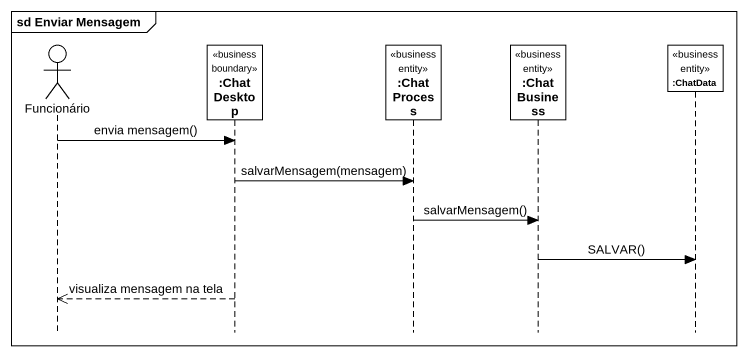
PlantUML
@startuml
mainframe sd Enviar Mensagem
hide footbox
actor Funcionário
participant ":ChatDesktop" as ChatDesktop <<business boundary>>
participant ":ChatProcess" as ChatProcess <<business entity>>
participant ":ChatBusiness" as ChatBusiness <<business entity>>
participant ":ChatData" as ChatData <<business entity>>

Funcionário -> ChatDesktop : envia mensagem()
ChatDesktop -> ChatProcess : salvarMensagem(mensagem)
ChatProcess -> ChatBusiness : salvarMensagem()
ChatBusiness -> ChatData : SALVAR()
ChatDesktop -->> Funcionário : visualiza mensagem na tela
@enduml
